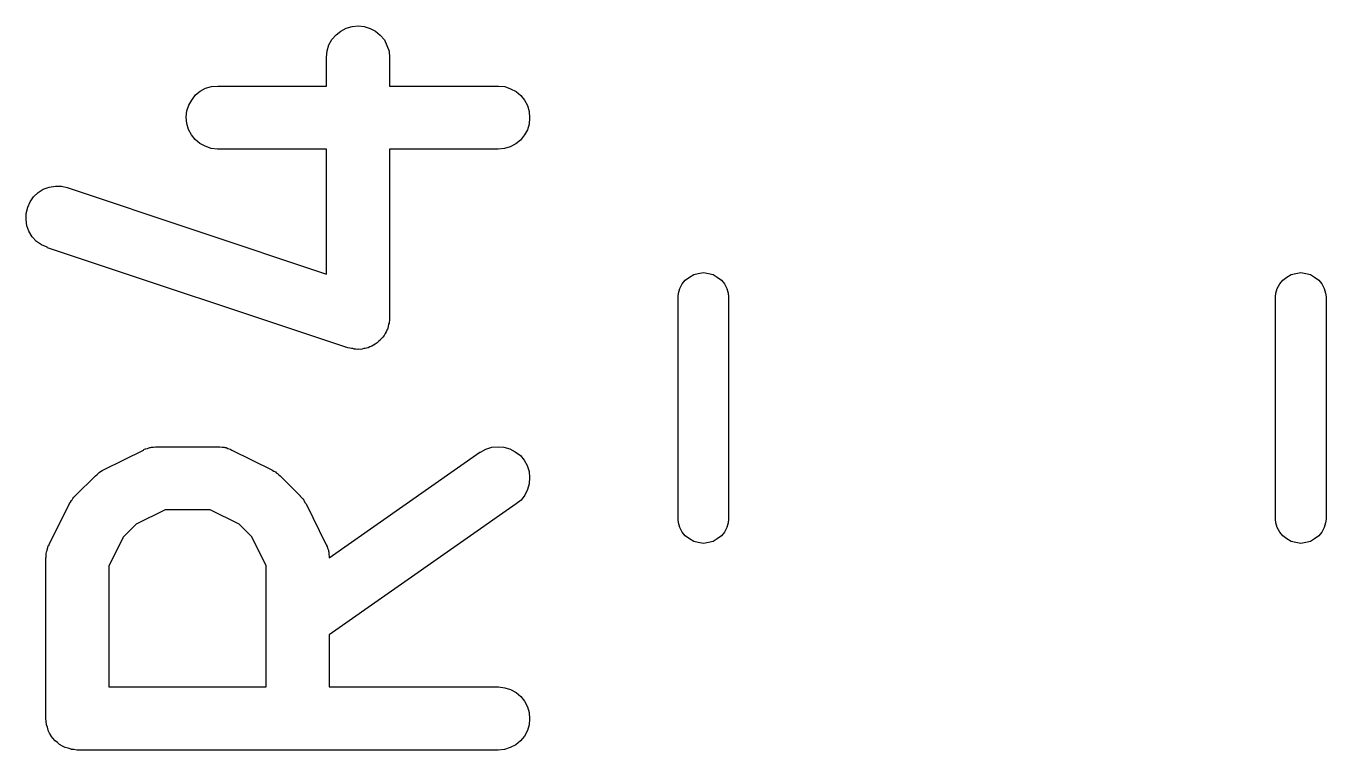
# Model space of a CAD drawing. Extents: x 50 to 150, y -150 to -50.
# Drawn here: x 100.18 to 103.27, y -130.813 to -129.092 of the extents above; entities that cross this region are included whole.
import ezdxf

# ---------------------------------------------------------------- set-up
doc = ezdxf.new("R2010")
doc.units = 0
doc.layers.add('BLACK', color=7, linetype='CONTINUOUS')

msp = doc.modelspace()

# ---------------------------------------------------------------- linework, layer by layer
at = {"layer": 'BLACK', "linetype": 'CONTINUOUS'}
for p, q in [((100.928, -129.104), (100.941, -129.097)), ((100.941, -129.097), (100.955, -129.093)), ((100.955, -129.093), (100.97, -129.092)), ((100.97, -129.092), (100.984, -129.093)), ((100.984, -129.093), (100.998, -129.098)), ((100.998, -129.098), (101.011, -129.104)), ((100.9, -129.137), (100.907, -129.124)), ((100.907, -129.124), (100.917, -129.113)), ((100.917, -129.113), (100.928, -129.104)), ((101.011, -129.104), (101.022, -129.114)), ((101.022, -129.114), (101.032, -129.125)), ((101.032, -129.125), (101.038, -129.138)), ((100.894, -129.166), (100.896, -129.151)), ((100.896, -129.151), (100.9, -129.137)), ((101.038, -129.138), (101.043, -129.152)), ((101.043, -129.152), (101.044, -129.167)), ((100.894, -129.167), (100.894, -129.166)), ((100.894, -129.235), (100.894, -129.167)), ((101.044, -129.167), (101.044, -129.235)), ((100.583, -129.256), (100.594, -129.247)), ((100.594, -129.247), (100.607, -129.24)), ((100.607, -129.24), (100.621, -129.236)), ((100.621, -129.236), (100.636, -129.235)), ((100.636, -129.235), (100.894, -129.235)), ((101.044, -129.235), (101.302, -129.235)), ((101.302, -129.235), (101.303, -129.235)), ((101.303, -129.235), (101.318, -129.236)), ((101.318, -129.236), (101.332, -129.241)), ((101.332, -129.241), (101.345, -129.248)), ((101.345, -129.248), (101.356, -129.257)), ((100.562, -129.294), (100.567, -129.28)), ((100.567, -129.28), (100.574, -129.268)), ((100.574, -129.268), (100.583, -129.256)), ((101.356, -129.257), (101.365, -129.268)), ((101.365, -129.268), (101.372, -129.281)), ((101.372, -129.281), (101.376, -129.295)), ((100.561, -129.309), (100.562, -129.294)), ((100.562, -129.324), (100.561, -129.309)), ((101.376, -129.295), (101.377, -129.31)), ((101.377, -129.31), (101.376, -129.325)), ((100.566, -129.338), (100.562, -129.324)), ((100.573, -129.351), (100.566, -129.338)), ((101.372, -129.339), (101.365, -129.351)), ((101.376, -129.325), (101.372, -129.339)), ((100.582, -129.362), (100.573, -129.351)), ((100.593, -129.371), (100.582, -129.362)), ((100.606, -129.378), (100.593, -129.371)), ((100.62, -129.383), (100.606, -129.378)), ((101.344, -129.372), (101.331, -129.379)), ((101.355, -129.363), (101.344, -129.372)), ((101.365, -129.351), (101.355, -129.363)), ((100.635, -129.385), (100.62, -129.383)), ((100.636, -129.385), (100.635, -129.385)), ((100.894, -129.385), (100.636, -129.385)), ((100.894, -129.682), (100.894, -129.385)), ((101.302, -129.385), (101.044, -129.385)), ((101.044, -129.385), (101.044, -129.786)), ((101.317, -129.383), (101.302, -129.385)), ((101.331, -129.379), (101.317, -129.383)), ((100.19, -129.51), (100.198, -129.498)), ((100.198, -129.498), (100.209, -129.488)), ((100.209, -129.488), (100.221, -129.48)), ((100.221, -129.48), (100.235, -129.475)), ((100.235, -129.475), (100.25, -129.473)), ((100.25, -129.473), (100.264, -129.473)), ((100.264, -129.473), (100.278, -129.476)), ((100.278, -129.476), (100.894, -129.682)), ((100.18, -129.538), (100.184, -129.523)), ((100.184, -129.523), (100.19, -129.51)), ((100.18, -129.552), (100.18, -129.538)), ((100.182, -129.567), (100.18, -129.552)), ((100.187, -129.58), (100.182, -129.567)), ((100.195, -129.593), (100.187, -129.58)), ((100.205, -129.604), (100.195, -129.593)), ((100.217, -129.612), (100.205, -129.604)), ((100.23, -129.618), (100.217, -129.612)), ((100.231, -129.619), (100.23, -129.618)), ((100.945, -129.857), (100.231, -129.619)), ((101.757, -129.689), (101.767, -129.683)), ((101.767, -129.683), (101.778, -129.68)), ((101.778, -129.68), (101.79, -129.678)), ((101.79, -129.678), (101.802, -129.68)), ((101.802, -129.68), (101.813, -129.683)), ((101.813, -129.683), (101.823, -129.689)), ((103.177, -129.689), (103.187, -129.683)), ((103.187, -129.683), (103.198, -129.68)), ((103.198, -129.68), (103.21, -129.678)), ((103.21, -129.678), (103.222, -129.68)), ((103.222, -129.68), (103.233, -129.683)), ((103.233, -129.683), (103.243, -129.689)), ((101.731, -129.727), (101.734, -129.716)), ((101.734, -129.716), (101.74, -129.705)), ((101.74, -129.705), (101.747, -129.696)), ((101.747, -129.696), (101.757, -129.689)), ((101.823, -129.689), (101.833, -129.696)), ((101.833, -129.696), (101.84, -129.705)), ((101.84, -129.705), (101.846, -129.716)), ((101.846, -129.716), (101.849, -129.727)), ((103.151, -129.727), (103.154, -129.716)), ((103.154, -129.716), (103.16, -129.705)), ((103.16, -129.705), (103.167, -129.696)), ((103.167, -129.696), (103.177, -129.689)), ((103.243, -129.689), (103.253, -129.696)), ((103.253, -129.696), (103.26, -129.705)), ((103.26, -129.705), (103.266, -129.716)), ((103.266, -129.716), (103.269, -129.727)), ((101.73, -129.736), (101.731, -129.727)), ((101.73, -130.264), (101.73, -129.736)), ((101.849, -129.727), (101.85, -129.736)), ((101.85, -129.736), (101.85, -130.264)), ((103.15, -129.736), (103.151, -129.727)), ((103.15, -130.264), (103.15, -129.736)), ((103.269, -129.727), (103.27, -129.736)), ((103.27, -129.736), (103.27, -130.264)), ((101.04, -129.81), (101.039, -129.813)), ((101.041, -129.806), (101.04, -129.81)), ((101.042, -129.801), (101.041, -129.806)), ((101.043, -129.798), (101.042, -129.801)), ((101.044, -129.791), (101.043, -129.796)), ((101.043, -129.796), (101.043, -129.798)), ((101.044, -129.786), (101.044, -129.787)), ((101.044, -129.787), (101.044, -129.791)), ((101.022, -129.839), (101.018, -129.842)), ((101.023, -129.837), (101.022, -129.839)), ((101.025, -129.835), (101.023, -129.837)), ((101.028, -129.832), (101.025, -129.835)), ((101.031, -129.828), (101.028, -129.832)), ((101.032, -129.826), (101.031, -129.828)), ((101.034, -129.823), (101.032, -129.826)), ((101.036, -129.819), (101.034, -129.823)), ((101.038, -129.815), (101.036, -129.819)), ((101.039, -129.813), (101.038, -129.815)), ((100.95, -129.858), (100.945, -129.857)), ((100.954, -129.859), (100.95, -129.858)), ((100.957, -129.859), (100.954, -129.859)), ((100.96, -129.86), (100.957, -129.859)), ((100.964, -129.86), (100.96, -129.86)), ((100.969, -129.861), (100.964, -129.86)), ((100.971, -129.86), (100.969, -129.861)), ((100.974, -129.861), (100.971, -129.86)), ((100.979, -129.86), (100.974, -129.861)), ((100.983, -129.859), (100.979, -129.86)), ((100.986, -129.859), (100.983, -129.859)), ((100.989, -129.858), (100.986, -129.859)), ((100.993, -129.857), (100.989, -129.858)), ((100.997, -129.855), (100.993, -129.857)), ((101, -129.854), (100.997, -129.855)), ((101.002, -129.853), (101, -129.854)), ((101.006, -129.851), (101.002, -129.853)), ((101.01, -129.848), (101.006, -129.851)), ((101.012, -129.847), (101.01, -129.848)), ((101.015, -129.845), (101.012, -129.847)), ((101.018, -129.842), (101.015, -129.845)), ((100.364, -130.147), (100.459, -130.1)), ((100.459, -130.1), (100.46, -130.099)), ((100.46, -130.099), (100.462, -130.098)), ((100.462, -130.098), (100.464, -130.097)), ((100.464, -130.097), (100.469, -130.096)), ((100.469, -130.096), (100.474, -130.094)), ((100.474, -130.094), (100.476, -130.094)), ((100.476, -130.094), (100.478, -130.093)), ((100.478, -130.093), (100.483, -130.093)), ((100.483, -130.093), (100.488, -130.092)), ((100.488, -130.092), (100.491, -130.092)), ((100.491, -130.092), (100.493, -130.092)), ((100.493, -130.092), (100.636, -130.092)), ((100.636, -130.092), (100.637, -130.092)), ((100.637, -130.092), (100.639, -130.092)), ((100.639, -130.092), (100.641, -130.092)), ((100.641, -130.092), (100.646, -130.093)), ((100.646, -130.093), (100.651, -130.093)), ((100.651, -130.093), (100.653, -130.094)), ((100.653, -130.094), (100.656, -130.094)), ((100.656, -130.094), (100.66, -130.096)), ((100.66, -130.096), (100.665, -130.098)), ((100.665, -130.098), (100.667, -130.099)), ((100.667, -130.099), (100.669, -130.1)), ((100.669, -130.1), (100.764, -130.147)), ((100.901, -130.356), (101.259, -130.105)), ((101.259, -130.105), (101.26, -130.105)), ((101.26, -130.105), (101.273, -130.098)), ((101.273, -130.098), (101.287, -130.093)), ((101.287, -130.093), (101.302, -130.092)), ((101.302, -130.092), (101.316, -130.093)), ((101.316, -130.093), (101.33, -130.097)), ((101.33, -130.097), (101.343, -130.104)), ((101.343, -130.104), (101.355, -130.113)), ((101.355, -130.113), (101.364, -130.124)), ((100.357, -130.151), (100.361, -130.149)), ((100.361, -130.149), (100.364, -130.147)), ((100.764, -130.147), (100.765, -130.148)), ((100.765, -130.148), (100.769, -130.15)), ((100.769, -130.15), (100.773, -130.152)), ((101.364, -130.124), (101.371, -130.137)), ((101.371, -130.137), (101.376, -130.151)), ((100.297, -130.209), (100.345, -130.161)), ((100.345, -130.161), (100.349, -130.158)), ((100.345, -130.161), (100.345, -130.161)), ((100.349, -130.158), (100.352, -130.155)), ((100.352, -130.155), (100.354, -130.153)), ((100.354, -130.153), (100.357, -130.151)), ((100.773, -130.152), (100.775, -130.154)), ((100.775, -130.154), (100.778, -130.156)), ((100.778, -130.156), (100.781, -130.159)), ((100.781, -130.159), (100.784, -130.161)), ((100.784, -130.161), (100.832, -130.209)), ((101.376, -130.18), (101.372, -130.194)), ((101.376, -130.151), (101.377, -130.165)), ((101.377, -130.165), (101.376, -130.18)), ((100.291, -130.215), (100.294, -130.212)), ((100.294, -130.212), (100.297, -130.209)), ((100.832, -130.209), (100.832, -130.21)), ((100.832, -130.21), (100.835, -130.213)), ((101.366, -130.207), (101.357, -130.219)), ((101.372, -130.194), (101.366, -130.207)), ((100.235, -130.324), (100.283, -130.228)), ((100.283, -130.227), (100.286, -130.224)), ((100.283, -130.228), (100.283, -130.227)), ((100.286, -130.224), (100.288, -130.22)), ((100.288, -130.22), (100.29, -130.218)), ((100.29, -130.218), (100.291, -130.215)), ((100.511, -130.242), (100.442, -130.276)), ((100.618, -130.242), (100.511, -130.242)), ((100.687, -130.276), (100.618, -130.242)), ((100.835, -130.213), (100.838, -130.216)), ((100.838, -130.216), (100.84, -130.219)), ((100.84, -130.219), (100.841, -130.221)), ((100.841, -130.221), (100.843, -130.225)), ((100.843, -130.225), (100.846, -130.228)), ((100.846, -130.228), (100.893, -130.324)), ((101.345, -130.228), (100.901, -130.539)), ((101.357, -130.219), (101.345, -130.228)), ((101.731, -130.273), (101.73, -130.264)), ((101.734, -130.284), (101.731, -130.273)), ((101.849, -130.273), (101.846, -130.284)), ((101.85, -130.264), (101.849, -130.273)), ((103.151, -130.273), (103.15, -130.264)), ((103.154, -130.284), (103.151, -130.273)), ((103.269, -130.273), (103.266, -130.284)), ((103.27, -130.264), (103.269, -130.273)), ((100.442, -130.276), (100.412, -130.306)), ((100.717, -130.306), (100.687, -130.276)), ((101.74, -130.295), (101.734, -130.284)), ((101.747, -130.304), (101.74, -130.295)), ((101.757, -130.311), (101.747, -130.304)), ((101.833, -130.304), (101.823, -130.311)), ((101.84, -130.295), (101.833, -130.304)), ((101.846, -130.284), (101.84, -130.295)), ((103.16, -130.295), (103.154, -130.284)), ((103.167, -130.304), (103.16, -130.295)), ((103.177, -130.311), (103.167, -130.304)), ((103.253, -130.304), (103.243, -130.311)), ((103.26, -130.295), (103.253, -130.304)), ((103.266, -130.284), (103.26, -130.295)), ((100.23, -130.337), (100.232, -130.332)), ((100.232, -130.332), (100.233, -130.328)), ((100.233, -130.328), (100.235, -130.326)), ((100.235, -130.326), (100.235, -130.324)), ((100.412, -130.306), (100.377, -130.375)), ((100.751, -130.375), (100.717, -130.306)), ((100.893, -130.324), (100.894, -130.325)), ((100.894, -130.325), (100.894, -130.327)), ((100.894, -130.327), (100.896, -130.329)), ((100.896, -130.329), (100.897, -130.333)), ((100.897, -130.333), (100.899, -130.338)), ((101.767, -130.317), (101.757, -130.311)), ((101.778, -130.32), (101.767, -130.317)), ((101.79, -130.322), (101.778, -130.32)), ((101.802, -130.32), (101.79, -130.322)), ((101.813, -130.317), (101.802, -130.32)), ((101.823, -130.311), (101.813, -130.317)), ((103.187, -130.317), (103.177, -130.311)), ((103.198, -130.32), (103.187, -130.317)), ((103.21, -130.322), (103.198, -130.32)), ((103.222, -130.32), (103.21, -130.322)), ((103.233, -130.317), (103.222, -130.32)), ((103.243, -130.311), (103.233, -130.317)), ((100.227, -130.356), (100.228, -130.354)), ((100.227, -130.357), (100.227, -130.356)), ((100.227, -130.738), (100.227, -130.357)), ((100.228, -130.347), (100.229, -130.342)), ((100.228, -130.352), (100.228, -130.347)), ((100.228, -130.354), (100.228, -130.352)), ((100.229, -130.342), (100.23, -130.339)), ((100.23, -130.339), (100.23, -130.337)), ((100.899, -130.338), (100.899, -130.34)), ((100.899, -130.34), (100.9, -130.343)), ((100.9, -130.343), (100.9, -130.348)), ((100.9, -130.348), (100.901, -130.353)), ((100.901, -130.353), (100.901, -130.355)), ((100.901, -130.355), (100.901, -130.356)), ((100.377, -130.375), (100.377, -130.663)), ((100.751, -130.663), (100.751, -130.375)), ((100.901, -130.539), (100.901, -130.663)), ((100.377, -130.663), (100.751, -130.663)), ((100.901, -130.663), (101.302, -130.663)), ((101.302, -130.663), (101.303, -130.663)), ((101.303, -130.663), (101.318, -130.665)), ((101.318, -130.665), (101.332, -130.669)), ((101.332, -130.669), (101.345, -130.676)), ((101.345, -130.676), (101.356, -130.686)), ((101.356, -130.686), (101.365, -130.697)), ((101.365, -130.697), (101.372, -130.71)), ((101.372, -130.71), (101.376, -130.724)), ((101.376, -130.724), (101.377, -130.739)), ((100.228, -130.745), (100.227, -130.738)), ((100.229, -130.752), (100.228, -130.745)), ((100.229, -130.753), (100.229, -130.752)), ((100.229, -130.752), (100.229, -130.752)), ((100.231, -130.759), (100.229, -130.753)), ((100.233, -130.766), (100.231, -130.759)), ((100.233, -130.767), (100.233, -130.766)), ((100.233, -130.766), (100.233, -130.766)), ((100.236, -130.773), (100.233, -130.767)), ((101.372, -130.767), (101.365, -130.78)), ((101.376, -130.753), (101.372, -130.767)), ((101.377, -130.739), (101.376, -130.753)), ((100.24, -130.779), (100.236, -130.773)), ((100.24, -130.78), (100.24, -130.779)), ((100.24, -130.779), (100.24, -130.779)), ((100.244, -130.785), (100.24, -130.78)), ((100.249, -130.791), (100.244, -130.785)), ((100.255, -130.795), (100.249, -130.791)), ((100.249, -130.791), (100.249, -130.791)), ((100.249, -130.791), (100.249, -130.791)), ((100.26, -130.8), (100.255, -130.795)), ((101.355, -130.791), (101.344, -130.801)), ((101.365, -130.78), (101.355, -130.791)), ((100.267, -130.804), (100.26, -130.8)), ((100.26, -130.8), (100.26, -130.8)), ((100.26, -130.8), (100.26, -130.8)), ((100.273, -130.807), (100.267, -130.804)), ((100.28, -130.809), (100.273, -130.807)), ((100.273, -130.807), (100.273, -130.807)), ((100.273, -130.807), (100.273, -130.807)), ((100.287, -130.811), (100.28, -130.809)), ((100.287, -130.812), (100.287, -130.811)), ((100.287, -130.811), (100.287, -130.811)), ((100.294, -130.812), (100.287, -130.812)), ((100.301, -130.813), (100.294, -130.812)), ((100.302, -130.813), (100.301, -130.813)), ((101.302, -130.813), (100.302, -130.813)), ((100.302, -130.813), (100.302, -130.813)), ((100.302, -130.813), (100.302, -130.813)), ((100.302, -130.813), (100.302, -130.813)), ((101.317, -130.812), (101.302, -130.813)), ((101.331, -130.807), (101.317, -130.812)), ((101.344, -130.801), (101.331, -130.807))]:
    msp.add_line(p, q, dxfattribs=at)

doc.saveas('drawing.dxf')
